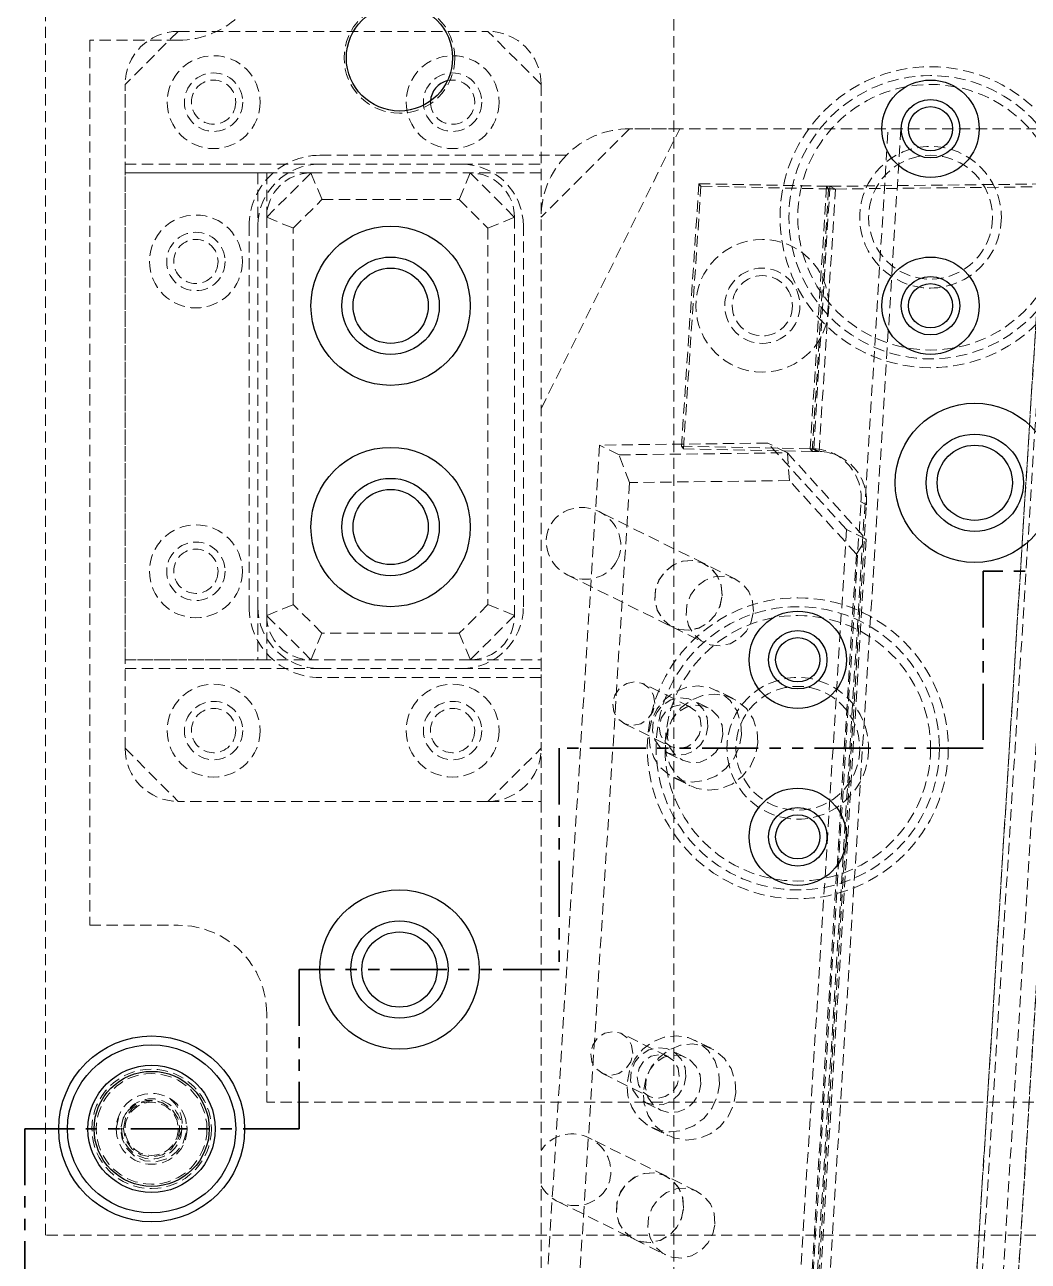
# Model space of a CAD drawing. Header units: millimetres. Extents: x 5 to 1495, y -1208 to 895.
# Drawn here: x 1135.7 to 1249.1, y -351.7 to -212 of the extents above; entities that cross this region are included whole.
import ezdxf

# ---------------------------------------------------------------- set-up
doc = ezdxf.new("R2010")
doc.units = ezdxf.units.MM
doc.linetypes.add('HIDDEN', pattern=[1.905, 1.27, -0.635])
doc.linetypes.add('PHANTOM', pattern=[12.7, 6.35, -1.27, 1.27, -1.27, 1.27, -1.27])

msp = doc.modelspace()

# ---------------------------------------------------------------- linework, layer by layer
at = {"color": 7, "linetype": 'HIDDEN', "lineweight": 18}
for p, q in [((1209.018, -83.72), (1209.018, -463.72)), ((1138.018, -348.72), (1138.018, -188.72)), ((1143.018, -213.72), (1143.018, -313.72)), ((1153.018, -213.72), (1143.018, -213.72)), ((1153.018, -212.72), (1147.018, -218.72)), ((1153.018, -212.72), (1188.018, -212.72)), ((1194.018, -218.72), (1188.018, -212.72)), ((1147.018, -293.72), (1147.018, -218.72)), ((1147.018, -228.72), (1147.018, -218.72)), ((1194.018, -218.72), (1194.018, -293.72)), ((1194.018, -218.72), (1194.018, -228.72)), ((1181.518, -220.72), (1181.521, -220.591)), ((1194.018, -255.356), (1209.686, -223.72)), ((1204.018, -223.72), (1194.018, -233.72)), ((1252.018, -223.72), (1204.018, -223.72)), ((1209.686, -223.72), (1204.018, -223.72)), ((1221.601, -411.72), (1233.23, -223.72)), ((1234.661, -223.72), (1223.031, -411.72)), ((1251.292, -223.72), (1239.566, -411.72)), ((1147.018, -227.72), (1169.018, -227.72)), ((1169.018, -226.72), (1194.018, -226.72)), ((1185.018, -227.72), (1169.018, -227.72)), ((1185.018, -227.72), (1194.018, -227.72)), ((1196.876, -226.72), (1194.018, -226.72)), ((1147.018, -283.72), (1147.018, -228.72)), ((1147.018, -228.72), (1163.018, -228.72)), ((1168.018, -228.72), (1147.018, -228.72)), ((1162.018, -228.72), (1162.018, -234.72)), ((1163.018, -233.72), (1168.018, -228.72)), ((1163.018, -228.72), (1163.018, -233.72)), ((1168.018, -228.72), (1186.018, -228.72)), ((1168.018, -228.72), (1169.26, -231.72)), ((1186.018, -228.72), (1184.775, -231.72)), ((1186.018, -228.72), (1191.018, -233.72)), ((1194.018, -228.72), (1186.018, -228.72)), ((1211.852, -229.929), (1209.877, -259.596)), ((1210.102, -259.89), (1212.076, -230.223)), ((1212.076, -230.223), (1211.852, -229.929)), ((1211.852, -229.929), (1226.264, -230.224)), ((1212.076, -230.223), (1226.489, -230.518)), ((1226.264, -230.224), (1224.43, -259.879)), ((1224.823, -259.879), (1226.657, -230.226)), ((1226.489, -230.518), (1226.264, -230.224)), ((1226.657, -230.226), (1250.903, -229.959)), ((1227.274, -230.531), (1226.657, -230.226)), ((1227.274, -230.531), (1251.52, -230.264)), ((1250.903, -229.959), (1240.238, -400.955)), ((1251.52, -230.264), (1240.854, -401.26)), ((1253.872, -230.437), (1243.204, -401.474)), ((1255.6, -230.402), (1244.932, -401.439)), ((1166.018, -234.962), (1169.26, -231.72)), ((1169.26, -231.72), (1184.775, -231.72)), ((1184.775, -231.72), (1188.018, -234.962)), ((1226.489, -230.518), (1224.655, -260.172)), ((1225.44, -260.185), (1227.274, -230.531)), ((1163.018, -278.72), (1163.018, -233.72)), ((1163.018, -233.72), (1166.018, -234.962)), ((1188.018, -234.962), (1191.018, -233.72)), ((1191.018, -233.72), (1191.018, -278.72)), ((1161.018, -277.72), (1161.018, -234.72)), ((1162.018, -234.72), (1162.018, -277.72)), ((1166.018, -277.477), (1166.018, -234.962)), ((1188.018, -234.962), (1188.018, -277.477)), ((1192.018, -277.72), (1192.018, -234.72)), ((1200.624, -259.468), (1194.162, -362.269)), ((1219.631, -259.239), (1200.624, -259.468)), ((1202.835, -260.564), (1200.624, -259.468)), ((1224.43, -259.879), (1209.877, -259.596)), ((1209.877, -259.596), (1210.102, -259.89)), ((1221.843, -260.334), (1219.631, -259.239)), ((1228.528, -269.009), (1219.631, -259.239)), ((1202.835, -260.564), (1221.843, -260.334)), ((1204.015, -263.696), (1202.835, -260.564)), ((1224.655, -260.172), (1210.102, -259.89)), ((1222.084, -263.478), (1221.843, -260.334)), ((1221.843, -260.334), (1230.74, -270.104)), ((1224.713, -259.879), (1224.43, -259.879)), ((1224.43, -259.879), (1224.655, -260.172)), ((1224.713, -259.879), (1224.43, -259.879)), ((1224.655, -260.172), (1225.22, -260.182)), ((1224.655, -260.172), (1225.22, -260.182)), ((1224.713, -259.879), (1225.22, -260.182)), ((1224.823, -259.879), (1225.44, -260.185)), ((1227.736, -260.737), (1227.119, -260.431)), ((1227.736, -260.737), (1227.119, -260.431)), ((1204.015, -263.696), (1197.865, -361.555)), ((1222.084, -263.478), (1204.015, -263.696)), ((1229.638, -271.773), (1222.084, -263.478)), ((1224.526, -356.83), (1230.152, -265.892)), ((1225.143, -357.135), (1230.769, -266.197)), ((1230.769, -266.197), (1230.152, -265.892)), ((1212.441, -272.858), (1200.582, -266.985)), ((1223.392, -352.039), (1228.528, -269.009)), ((1230.74, -270.104), (1228.528, -269.009)), ((1230.74, -270.104), (1225.604, -353.134)), ((1229.638, -271.773), (1230.74, -270.104)), ((1224.628, -352.756), (1229.638, -271.773)), ((1215.988, -274.615), (1212.441, -272.858)), ((1197.032, -274.154), (1208.891, -280.027)), ((1162.018, -277.72), (1162.018, -283.72)), ((1163.018, -278.72), (1166.018, -277.477)), ((1169.26, -280.72), (1166.018, -277.477)), ((1188.018, -277.477), (1184.775, -280.72)), ((1188.018, -277.477), (1191.018, -278.72)), ((1168.018, -283.72), (1163.018, -278.72)), ((1163.018, -278.72), (1163.018, -283.72)), ((1191.018, -278.72), (1186.018, -283.72)), ((1169.26, -280.72), (1168.018, -283.72)), ((1184.775, -280.72), (1169.26, -280.72)), ((1184.775, -280.72), (1186.018, -283.72)), ((1208.891, -280.027), (1212.438, -281.784)), ((1163.018, -283.72), (1147.018, -283.72)), ((1147.018, -293.72), (1147.018, -283.72)), ((1147.018, -283.72), (1168.018, -283.72)), ((1147.018, -284.72), (1169.018, -284.72)), ((1186.018, -283.72), (1168.018, -283.72)), ((1169.018, -284.72), (1185.018, -284.72)), ((1185.018, -284.72), (1194.018, -284.72)), ((1186.018, -283.72), (1194.018, -283.72)), ((1194.018, -283.72), (1194.018, -293.72)), ((1194.018, -285.72), (1169.018, -285.72)), ((1210.844, -289.025), (1205.601, -286.428)), ((1215.722, -288.093), (1213.872, -287.176)), ((1212.895, -289.148), (1211.199, -288.308)), ((1252.018, -287.841), (1244.291, -411.72)), ((1203.382, -290.908), (1208.625, -293.505)), ((1147.018, -293.72), (1153.018, -299.72)), ((1188.018, -299.72), (1194.018, -293.72)), ((1194.018, -299.72), (1194.018, -293.72)), ((1208.27, -294.222), (1209.966, -295.062)), ((1208.99, -297.034), (1210.84, -297.95)), ((1188.018, -299.72), (1153.018, -299.72)), ((1188.018, -299.72), (1194.018, -299.72)), ((1194.018, -299.72), (1194.018, -401.72)), ((1143.018, -313.72), (1153.018, -313.72)), ((1163.018, -333.72), (1163.018, -323.72)), ((1208.36, -328.551), (1203.116, -325.954)), ((1213.238, -327.619), (1211.388, -326.702)), ((1210.411, -328.674), (1208.715, -327.834)), ((1200.897, -330.434), (1206.141, -333.031)), ((1343.018, -333.72), (1163.018, -333.72)), ((1205.786, -333.748), (1207.482, -334.588)), ((1146.018, -336.72), (1146.274, -335.429)), ((1153.878, -335.673), (1153.906, -336.159)), ((1206.506, -336.56), (1208.356, -337.476)), ((1146.83, -336.72), (1146.018, -336.72)), ((1208.094, -342.029), (1199.462, -337.754)), ((1211.641, -343.785), (1208.094, -342.029)), ((1195.912, -344.923), (1204.543, -349.198)), ((1368.018, -348.72), (1138.018, -348.72)), ((1204.543, -349.198), (1208.09, -350.954))]:
    msp.add_line(p, q, dxfattribs=at)
at = {"color": 7, "linetype": 'PHANTOM', "lineweight": 35}
for p, q in [((1309.67, -273.72), (1243.962, -273.72)), ((1243.962, -273.72), (1243.962, -293.72)), ((1243.962, -293.72), (1196.065, -293.72)), ((1196.065, -293.72), (1196.065, -318.72)), ((1196.065, -318.72), (1166.701, -318.72)), ((1166.701, -318.72), (1166.701, -336.72)), ((1166.701, -336.72), (1135.679, -336.72)), ((1135.679, -336.72), (1135.679, -366.72))]:
    msp.add_line(p, q, dxfattribs=at)
at = {"color": 7, "linetype": 'HIDDEN', "lineweight": 18, "flags": 128}
for points in [[(1214.463, -276.503), (1214.367, -275.335), (1213.943, -274.266), (1213.228, -273.39), (1212.284, -272.785), (1211.198, -272.506), (1210.063, -272.576), (1208.983, -272.989), (1208.052, -273.71), (1207.353, -274.673), (1206.949, -275.794), (1206.875, -276.972), (1207.137, -278.103), (1207.714, -279.087), (1208.552, -279.836), (1209.579, -280.283), (1210.702, -280.389), (1211.822, -280.144), (1212.839, -279.57), (1213.663, -278.719), (1214.221, -277.665), (1214.463, -276.503)], [(1214.466, -276.443), (1214.354, -275.277), (1213.913, -274.216), (1213.185, -273.352), (1212.232, -272.763), (1211.14, -272.501), (1210.006, -272.589), (1208.931, -273.019), (1208.01, -273.754), (1207.325, -274.727), (1206.937, -275.853), (1206.88, -277.032), (1207.159, -278.158), (1207.751, -279.131), (1208.601, -279.866), (1209.635, -280.297), (1210.76, -280.385), (1211.877, -280.122), (1212.886, -279.533), (1213.699, -278.669), (1214.241, -277.608), (1214.466, -276.443)], [(1218.01, -278.259), (1217.914, -277.092), (1217.49, -276.022), (1216.775, -275.146), (1215.831, -274.542), (1214.744, -274.262), (1213.61, -274.332), (1212.53, -274.746), (1211.599, -275.467), (1210.9, -276.43), (1210.496, -277.551), (1210.422, -278.729), (1210.684, -279.86), (1211.261, -280.844), (1212.099, -281.592), (1213.126, -282.039), (1214.249, -282.145), (1215.369, -281.901), (1216.386, -281.327), (1217.21, -280.475), (1217.768, -279.422), (1218.01, -278.259)], [(1206.866, -288.668), (1206.731, -287.723), (1206.255, -286.921), (1205.51, -286.385), (1204.61, -286.197), (1203.692, -286.385), (1202.896, -286.921), (1202.342, -287.723), (1202.116, -288.668), (1202.251, -289.614), (1202.727, -290.415), (1203.472, -290.951), (1204.372, -291.139), (1205.29, -290.951), (1206.086, -290.415), (1206.64, -289.614), (1206.866, -288.668)], [(1216.652, -292.188), (1216.562, -290.778), (1216.123, -289.459), (1215.364, -288.32), (1214.337, -287.44), (1213.112, -286.877), (1211.772, -286.67), (1210.41, -286.834), (1209.116, -287.357), (1207.981, -288.204), (1207.08, -289.316), (1206.476, -290.619), (1206.21, -292.022), (1206.3, -293.432), (1206.739, -294.751), (1207.498, -295.89), (1208.525, -296.77), (1209.75, -297.333), (1211.089, -297.54), (1212.452, -297.376), (1213.745, -296.853), (1214.881, -296.006), (1215.781, -294.894), (1216.385, -293.591), (1216.652, -292.188)], [(1218.502, -293.104), (1218.413, -291.695), (1217.973, -290.376), (1217.215, -289.237), (1216.188, -288.356), (1214.963, -287.793), (1213.623, -287.587), (1212.26, -287.75), (1210.967, -288.274), (1209.831, -289.12), (1208.931, -290.233), (1208.327, -291.535), (1208.061, -292.939), (1208.15, -294.348), (1208.589, -295.667), (1209.348, -296.806), (1210.375, -297.687), (1211.6, -298.25), (1212.94, -298.456), (1214.303, -298.293), (1215.596, -297.77), (1216.731, -296.923), (1217.632, -295.81), (1218.236, -294.508), (1218.502, -293.104)], [(1212.867, -291.314), (1212.764, -290.253), (1212.332, -289.301), (1211.619, -288.562), (1210.702, -288.116), (1209.68, -288.011), (1208.664, -288.259), (1207.764, -288.832), (1207.077, -289.669), (1206.679, -290.679), (1206.611, -291.753), (1206.882, -292.773), (1207.462, -293.63), (1208.288, -294.231), (1209.272, -294.511), (1210.305, -294.438), (1211.276, -294.022), (1212.08, -293.307), (1212.631, -292.371), (1212.867, -291.314)], [(1212.11, -291.265), (1211.974, -290.319), (1211.498, -289.518), (1210.754, -288.982), (1209.854, -288.794), (1208.936, -288.982), (1208.139, -289.518), (1207.586, -290.319), (1207.359, -291.265), (1207.495, -292.21), (1207.971, -293.012), (1208.715, -293.547), (1209.615, -293.735), (1210.533, -293.547), (1211.33, -293.012), (1211.883, -292.21), (1212.11, -291.265)], [(1214.563, -292.155), (1214.46, -291.093), (1214.029, -290.141), (1213.316, -289.402), (1212.398, -288.956), (1211.376, -288.851), (1210.36, -289.099), (1209.46, -289.672), (1208.773, -290.509), (1208.375, -291.519), (1208.307, -292.593), (1208.578, -293.613), (1209.159, -294.471), (1209.985, -295.071), (1210.968, -295.351), (1212.001, -295.278), (1212.973, -294.862), (1213.777, -294.147), (1214.327, -293.211), (1214.563, -292.155)], [(1204.382, -328.194), (1204.247, -327.249), (1203.771, -326.447), (1203.026, -325.911), (1202.126, -325.723), (1201.208, -325.911), (1200.412, -326.447), (1199.858, -327.249), (1199.632, -328.194), (1199.767, -329.14), (1200.243, -329.941), (1200.988, -330.477), (1201.888, -330.665), (1202.806, -330.477), (1203.602, -329.941), (1204.156, -329.14), (1204.382, -328.194)], [(1214.167, -331.714), (1214.078, -330.304), (1213.639, -328.985), (1212.88, -327.846), (1211.853, -326.966), (1210.628, -326.403), (1209.288, -326.196), (1207.925, -326.36), (1206.632, -326.883), (1205.496, -327.73), (1204.596, -328.842), (1203.992, -330.145), (1203.726, -331.548), (1203.815, -332.958), (1204.254, -334.277), (1205.013, -335.416), (1206.04, -336.296), (1207.265, -336.859), (1208.605, -337.066), (1209.968, -336.902), (1211.261, -336.379), (1212.397, -335.532), (1213.297, -334.42), (1213.901, -333.117), (1214.167, -331.714)], [(1210.383, -330.84), (1210.279, -329.779), (1209.848, -328.827), (1209.135, -328.088), (1208.218, -327.642), (1207.196, -327.537), (1206.18, -327.785), (1205.279, -328.358), (1204.593, -329.195), (1204.194, -330.205), (1204.127, -331.279), (1204.398, -332.299), (1204.978, -333.156), (1205.804, -333.757), (1206.787, -334.037), (1207.82, -333.964), (1208.792, -333.548), (1209.596, -332.833), (1210.146, -331.897), (1210.383, -330.84)], [(1216.018, -332.63), (1215.928, -331.221), (1215.489, -329.902), (1214.73, -328.763), (1213.703, -327.882), (1212.478, -327.319), (1211.139, -327.113), (1209.776, -327.276), (1208.483, -327.8), (1207.347, -328.646), (1206.447, -329.759), (1205.843, -331.061), (1205.576, -332.465), (1205.666, -333.874), (1206.105, -335.193), (1206.864, -336.332), (1207.891, -337.213), (1209.116, -337.776), (1210.456, -337.982), (1211.818, -337.819), (1213.112, -337.296), (1214.247, -336.449), (1215.148, -335.336), (1215.752, -334.034), (1216.018, -332.63)], [(1209.625, -330.791), (1209.49, -329.845), (1209.014, -329.044), (1208.269, -328.508), (1207.369, -328.32), (1206.451, -328.508), (1205.655, -329.044), (1205.101, -329.845), (1204.875, -330.791), (1205.01, -331.736), (1205.486, -332.538), (1206.231, -333.073), (1207.131, -333.262), (1208.049, -333.073), (1208.845, -332.538), (1209.399, -331.736), (1209.625, -330.791)], [(1212.079, -331.681), (1211.976, -330.619), (1211.544, -329.667), (1210.831, -328.928), (1209.914, -328.482), (1208.892, -328.377), (1207.876, -328.625), (1206.976, -329.198), (1206.289, -330.035), (1205.891, -331.045), (1205.823, -332.119), (1206.094, -333.139), (1206.674, -333.997), (1207.501, -334.597), (1208.484, -334.877), (1209.517, -334.804), (1210.488, -334.388), (1211.293, -333.673), (1211.843, -332.737), (1212.079, -331.681)], [(1153.914, -337.162), (1153.576, -338.308), (1152.806, -339.367), (1151.724, -340.108), (1150.493, -340.431), (1149.227, -340.325), (1148.094, -339.807), (1147.21, -338.952), (1146.672, -337.86), (1146.535, -336.677), (1146.804, -335.518), (1147.427, -334.551), (1148.337, -333.848), (1149.404, -333.503), (1150.514, -333.534), (1151.231, -333.771), (1151.231, -333.771)], [(1146.83, -336.72), (1147.072, -335.5), (1147.763, -334.465), (1148.798, -333.774), (1150.018, -333.532), (1151.238, -333.774), (1152.272, -334.465), (1152.963, -335.5), (1153.206, -336.72), (1152.963, -337.94), (1152.272, -338.974), (1151.238, -339.665), (1150.018, -339.908), (1148.798, -339.665), (1147.763, -338.974), (1147.072, -337.94), (1146.83, -336.72), (1146.83, -336.72)], [(1210.115, -345.673), (1210.02, -344.505), (1209.596, -343.436), (1208.88, -342.56), (1207.937, -341.956), (1206.85, -341.676), (1205.716, -341.746), (1204.635, -342.16), (1203.704, -342.881), (1203.005, -343.844), (1202.601, -344.965), (1202.527, -346.143), (1202.79, -347.274), (1203.366, -348.258), (1204.205, -349.006), (1205.231, -349.453), (1206.355, -349.559), (1207.474, -349.314), (1208.492, -348.741), (1209.316, -347.889), (1209.874, -346.836), (1210.115, -345.673)], [(1210.119, -345.613), (1210.006, -344.448), (1209.566, -343.386), (1208.837, -342.522), (1207.884, -341.933), (1206.793, -341.671), (1205.659, -341.759), (1204.584, -342.19), (1203.663, -342.924), (1202.977, -343.898), (1202.589, -345.024), (1202.532, -346.202), (1202.812, -347.328), (1203.403, -348.302), (1204.253, -349.037), (1205.287, -349.467), (1206.412, -349.555), (1207.529, -349.293), (1208.539, -348.704), (1209.351, -347.84), (1209.894, -346.778), (1210.119, -345.613)], [(1213.662, -347.43), (1213.567, -346.262), (1213.143, -345.193), (1212.427, -344.317), (1211.484, -343.712), (1210.397, -343.433), (1209.263, -343.503), (1208.182, -343.917), (1207.251, -344.637), (1206.552, -345.601), (1206.148, -346.721), (1206.074, -347.899), (1206.337, -349.031), (1206.913, -350.014), (1207.752, -350.763), (1208.778, -351.21), (1209.902, -351.316), (1211.021, -351.071), (1212.039, -350.497), (1212.863, -349.646), (1213.42, -348.592), (1213.662, -347.43)]]:
    msp.add_lwpolyline(points, dxfattribs=at)
at = {"color": 7, "linetype": 'HIDDEN', "lineweight": 18}
for centre, radius in [((1178.018, -215.72), 6.25), ((1157.018, -220.72), 5.25), ((1184.018, -220.72), 5.25), ((1157.018, -220.72), 3.3), ((1184.018, -220.72), 3.3), ((1238.018, -233.72), 17), ((1238.018, -233.72), 16), ((1157.018, -220.72), 2.5), ((1238.018, -233.72), 15), ((1238.018, -233.72), 8), ((1238.018, -233.72), 7), ((1155.018, -238.72), 5.25), ((1155.018, -238.72), 3.3), ((1155.018, -238.72), 2.5), ((1219.018, -243.72), 7.5), ((1219.018, -243.72), 4.25), ((1219.018, -243.72), 3.4), ((1155.018, -273.72), 5.25), ((1155.018, -273.72), 3.3), ((1155.018, -273.72), 2.5), ((1223.018, -293.72), 17), ((1223.018, -293.72), 16), ((1223.018, -293.72), 15), ((1223.018, -293.72), 8), ((1157.018, -291.72), 5.25), ((1184.018, -291.72), 5.25), ((1223.018, -293.72), 7), ((1157.018, -291.72), 3.3), ((1184.018, -291.72), 3.3), ((1157.018, -291.72), 2.5), ((1184.018, -291.72), 2.5), ((1150.018, -336.72), 6.75), ((1150.018, -336.72), 6.25), ((1150.018, -336.72), 4), ((1150.018, -336.72), 3.4), ((1150.018, -336.72), 3)]:
    msp.add_circle(centre, radius, dxfattribs=at)
at = {"color": 7, "linetype": 'Continuous', "lineweight": 25}
for centre, radius in [((1178.018, -215.72), 6), ((1238.018, -223.72), 5.5), ((1238.018, -223.72), 3.3), ((1238.018, -223.72), 2.5), ((1177.018, -243.72), 9), ((1177.018, -243.72), 5.5), ((1238.018, -243.72), 5.5), ((1177.018, -243.72), 4.25), ((1238.018, -243.72), 3.3), ((1238.018, -243.72), 2.5), ((1243.018, -263.72), 9), ((1243.018, -263.72), 5.5), ((1177.018, -268.72), 9), ((1243.018, -263.72), 4.25), ((1177.018, -268.72), 5.5), ((1177.018, -268.72), 4.25), ((1223.018, -283.72), 5.5), ((1223.018, -283.72), 3.3), ((1223.018, -283.72), 2.5), ((1223.018, -303.72), 5.5), ((1223.018, -303.72), 3.3), ((1223.018, -303.72), 2.5), ((1178.018, -318.72), 9), ((1178.018, -318.72), 5.5), ((1178.018, -318.72), 4.25), ((1150.018, -336.72), 10.5), ((1150.018, -336.72), 9.5), ((1150.018, -336.72), 7.191), ((1150.018, -336.72), 6.5)]:
    msp.add_circle(centre, radius, dxfattribs=at)
at = {"color": 7, "linetype": 'HIDDEN', "lineweight": 18}
for centre, radius, start, end in [((1153.018, -203.72), 10, 270, 0), ((1153.018, -218.72), 6, 90, 180), ((1188.018, -218.72), 6, 0, 90), ((1184.018, -220.72), 2.5, 180, 103.34655), ((1204.018, -233.72), 10, 90, 135.573), ((1169.018, -234.72), 8, 90, 180), ((1169.018, -234.72), 7, 90, 180), ((1185.018, -234.72), 7, 0, 90), ((1204.018, -233.72), 10, 135.573, 180), ((1168.018, -233.72), 5, 90, 180), ((1186.018, -233.72), 5, 0, 90), ((1224.665, -265.387), 5.51, 354.74052, 88.35645), ((1225.282, -265.692), 5.51, 354.74053, 88.35645), ((1169.018, -277.72), 8, 180, 270), ((1169.018, -277.72), 7, 180, 270), ((1185.018, -277.72), 7, 270, 0), ((1168.018, -278.72), 5, 180, 270), ((1186.018, -278.72), 5, 270, 0), ((1153.018, -293.72), 6, 180, 270), ((1188.018, -293.72), 6, 270, 0), ((1153.018, -323.72), 10, 0, 90)]:
    msp.add_arc(centre, radius, start, end, dxfattribs=at)
at = {"color": 7, "linetype": 'Continuous', "lineweight": 25}
msp.add_arc((1184.018, -220.72), 2.5, 103.34655, 177.04231, dxfattribs=at)
at = {"color": 7, "linetype": 'HIDDEN', "lineweight": 18}
msp.add_ellipse((1198.807, -270.569), major_axis=(3.818, -1.891), ratio=0.9389023, dxfattribs=at)
msp.add_ellipse((1197.687, -341.338), major_axis=(3.818, -1.891), ratio=0.9389023, start_param=4.0892961, end_param=9.3475962, dxfattribs=at)
for points, knots in [([(1226.264, -230.224), (1226.33, -230.225), (1226.43, -230.227), (1226.56, -230.227), (1226.625, -230.226), (1226.657, -230.226)], [0, 0, 0, 0, 0.49738377, 0.74836759, 1, 1, 1, 1]), ([(1226.264, -230.224), (1226.33, -230.225), (1226.43, -230.227), (1226.56, -230.227), (1226.625, -230.226), (1226.657, -230.226)], [0, 0, 0, 0, 0.49738377, 0.74836759, 1, 1, 1, 1]), ([(1227.274, -230.531), (1227.21, -230.531), (1227.081, -230.531), (1226.82, -230.527), (1226.621, -230.521), (1226.489, -230.518)], [0, 0, 0, 0, 0.2509047, 0.5018132, 1, 1, 1, 1]), ([(1227.274, -230.531), (1227.21, -230.531), (1227.081, -230.531), (1226.82, -230.527), (1226.621, -230.521), (1226.489, -230.518)], [0, 0, 0, 0, 0.2509047, 0.5018132, 1, 1, 1, 1]), ([(1224.713, -259.879), (1224.731, -259.879), (1224.759, -259.878), (1224.796, -259.879), (1224.814, -259.879), (1224.823, -259.879)], [0, 0, 0, 0, 0.4997162, 0.7498342, 1, 1, 1, 1]), ([(1224.713, -259.879), (1224.731, -259.879), (1224.759, -259.878), (1224.796, -259.879), (1224.814, -259.879), (1224.823, -259.879)], [0, 0, 0, 0, 0.4997162, 0.7498342, 1, 1, 1, 1]), ([(1225.22, -260.182), (1225.239, -260.182), (1225.276, -260.183), (1225.349, -260.183), (1225.403, -260.184), (1225.44, -260.185)], [0, 0, 0, 0, 0.2500606, 0.5001183, 1, 1, 1, 1]), ([(1225.22, -260.182), (1225.239, -260.182), (1225.276, -260.183), (1225.349, -260.183), (1225.403, -260.184), (1225.44, -260.185)], [0, 0, 0, 0, 0.2500606, 0.5001183, 1, 1, 1, 1]), ([(1152.966, -337.933), (1153.119, -337.636), (1153.437, -337.02), (1153.516, -335.914), (1153.263, -334.774), (1152.697, -333.854), (1152.199, -333.417), (1152.007, -333.25)], [0, 0, 0, 0, 0.1908074, 0.3961879, 0.6209298, 0.8544164, 1, 1, 1, 1])]:
    msp.add_open_spline(points, degree=3, knots=knots, dxfattribs=at)

doc.saveas('drawing.dxf')
